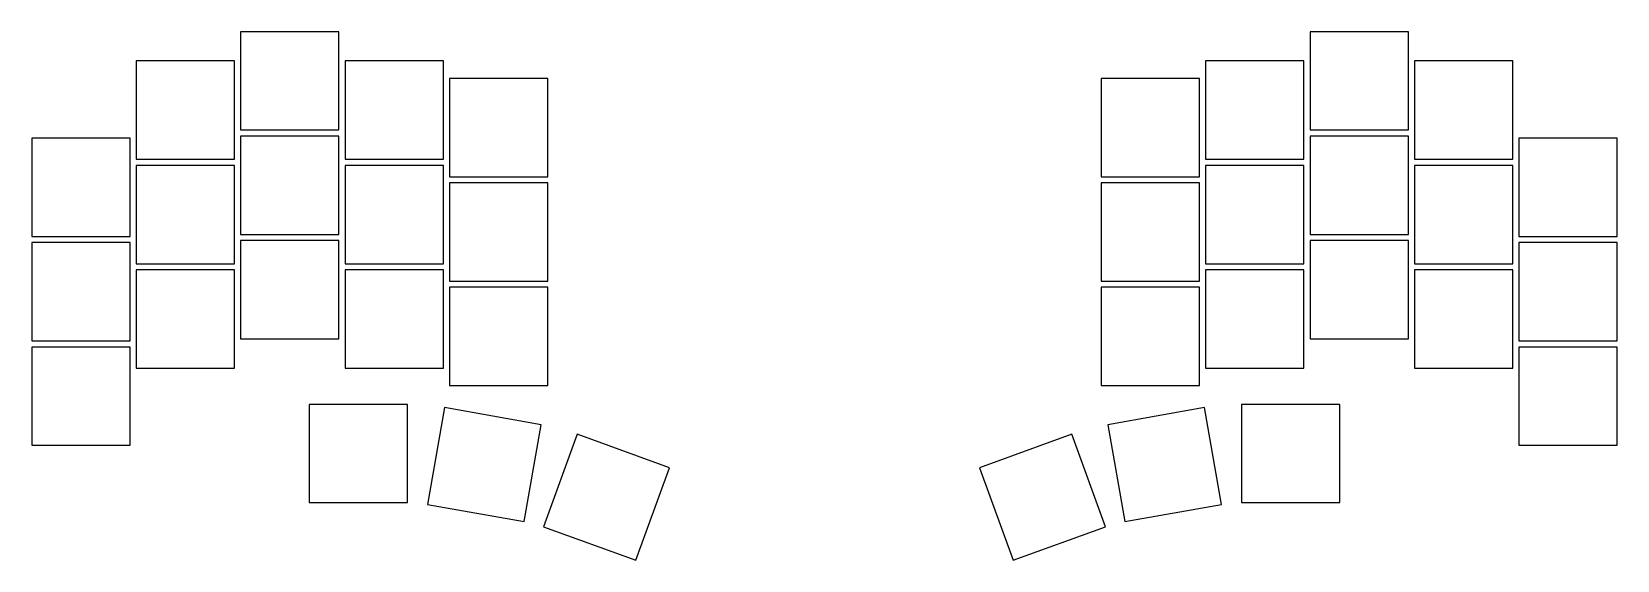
# Model space of a CAD drawing. Header units: millimetres. Extents: x 42 to 300, y -127 to -41.
import ezdxf

# ---------------------------------------------------------------- set-up
doc = ezdxf.new("R2010")
doc.units = ezdxf.units.MM

msp = doc.modelspace()

# ---------------------------------------------------------------- linework, layer by layer
for p, q in [((92, -40.66), (76, -40.66)), ((76, -40.66), (76, -56.66)), ((92, -56.66), (92, -40.66)), ((266, -40.66), (250, -40.66)), ((250, -40.66), (250, -56.66)), ((266, -56.66), (266, -40.66)), ((75, -45.43), (59, -45.43)), ((59, -45.43), (59, -61.43)), ((75, -61.43), (75, -45.43)), ((109, -45.43), (93, -45.43)), ((93, -45.43), (93, -61.43)), ((109, -61.43), (109, -45.43)), ((249, -45.43), (233, -45.43)), ((233, -45.43), (233, -61.43)), ((249, -61.43), (249, -45.43)), ((283, -45.43), (267, -45.43)), ((267, -45.43), (267, -61.43)), ((283, -61.43), (283, -45.43)), ((126, -48.28), (110, -48.28)), ((110, -48.28), (110, -64.28)), ((126, -64.28), (126, -48.28)), ((232, -48.28), (216, -48.28)), ((216, -48.28), (216, -64.28)), ((232, -64.28), (232, -48.28)), ((76, -56.66), (92, -56.66)), ((250, -56.66), (266, -56.66)), ((58, -58), (42, -58)), ((42, -58), (42, -74)), ((58, -74), (58, -58)), ((92, -57.66), (76, -57.66)), ((76, -57.66), (76, -73.66)), ((92, -73.66), (92, -57.66)), ((266, -57.66), (250, -57.66)), ((250, -57.66), (250, -73.66)), ((266, -73.66), (266, -57.66)), ((300, -58), (284, -58)), ((284, -58), (284, -74)), ((300, -74), (300, -58)), ((59, -61.43), (75, -61.43)), ((93, -61.43), (109, -61.43)), ((233, -61.43), (249, -61.43)), ((267, -61.43), (283, -61.43)), ((75, -62.43), (59, -62.43)), ((59, -62.43), (59, -78.43)), ((75, -78.43), (75, -62.43)), ((109, -62.43), (93, -62.43)), ((93, -62.43), (93, -78.43)), ((109, -78.43), (109, -62.43)), ((110, -64.28), (126, -64.28)), ((216, -64.28), (232, -64.28)), ((249, -62.43), (233, -62.43)), ((233, -62.43), (233, -78.43)), ((249, -78.43), (249, -62.43)), ((283, -62.43), (267, -62.43)), ((267, -62.43), (267, -78.43)), ((283, -78.43), (283, -62.43)), ((126, -65.28), (110, -65.28)), ((110, -65.28), (110, -81.28)), ((126, -81.28), (126, -65.28)), ((232, -65.28), (216, -65.28)), ((216, -65.28), (216, -81.28)), ((232, -81.28), (232, -65.28)), ((42, -74), (58, -74)), ((76, -73.66), (92, -73.66)), ((92, -74.66), (76, -74.66)), ((76, -74.66), (76, -90.66)), ((92, -90.66), (92, -74.66)), ((250, -73.66), (266, -73.66)), ((266, -74.66), (250, -74.66)), ((250, -74.66), (250, -90.66)), ((266, -90.66), (266, -74.66)), ((284, -74), (300, -74)), ((58, -75), (42, -75)), ((42, -75), (42, -91)), ((58, -91), (58, -75)), ((300, -75), (284, -75)), ((284, -75), (284, -91)), ((300, -91), (300, -75)), ((59, -78.43), (75, -78.43)), ((75, -79.43), (59, -79.43)), ((59, -79.43), (59, -95.43)), ((75, -95.43), (75, -79.43)), ((93, -78.43), (109, -78.43)), ((109, -79.43), (93, -79.43)), ((93, -79.43), (93, -95.43)), ((109, -95.43), (109, -79.43)), ((233, -78.43), (249, -78.43)), ((249, -79.43), (233, -79.43)), ((233, -79.43), (233, -95.43)), ((249, -95.43), (249, -79.43)), ((267, -78.43), (283, -78.43)), ((283, -79.43), (267, -79.43)), ((267, -79.43), (267, -95.43)), ((283, -95.43), (283, -79.43)), ((110, -81.28), (126, -81.28)), ((126, -82.28), (110, -82.28)), ((110, -82.28), (110, -98.28)), ((126, -98.28), (126, -82.28)), ((216, -81.28), (232, -81.28)), ((232, -82.28), (216, -82.28)), ((216, -82.28), (216, -98.28)), ((232, -98.28), (232, -82.28)), ((42, -91), (58, -91)), ((58, -92), (42, -92)), ((42, -92), (42, -108)), ((58, -108), (58, -92)), ((76, -90.66), (92, -90.66)), ((250, -90.66), (266, -90.66)), ((284, -91), (300, -91)), ((300, -92), (284, -92)), ((284, -92), (284, -108)), ((300, -108), (300, -92)), ((59, -95.43), (75, -95.43)), ((93, -95.43), (109, -95.43)), ((233, -95.43), (249, -95.43)), ((267, -95.43), (283, -95.43)), ((110, -98.28), (126, -98.28)), ((216, -98.28), (232, -98.28)), ((103.14, -101.33), (87.14, -101.33)), ((87.14, -101.33), (87.14, -117.33)), ((103.14, -117.33), (103.14, -101.33)), ((109.16, -101.87), (106.38, -117.62)), ((124.92, -104.64), (109.16, -101.87)), ((232.84, -101.87), (217.08, -104.64)), ((235.62, -117.62), (232.84, -101.87)), ((254.86, -101.33), (238.86, -101.33)), ((238.86, -101.33), (238.86, -117.33)), ((254.86, -117.33), (254.86, -101.33)), ((122.14, -120.4), (124.92, -104.64)), ((217.08, -104.64), (219.86, -120.4)), ((42, -108), (58, -108)), ((130.75, -106.21), (125.28, -121.25)), ((145.79, -111.68), (130.75, -106.21)), ((211.25, -106.21), (196.21, -111.68)), ((216.72, -121.25), (211.25, -106.21)), ((284, -108), (300, -108)), ((140.32, -126.72), (145.79, -111.68)), ((196.21, -111.68), (201.68, -126.72)), ((87.14, -117.33), (103.14, -117.33)), ((106.38, -117.62), (122.14, -120.4)), ((219.86, -120.4), (235.62, -117.62)), ((238.86, -117.33), (254.86, -117.33)), ((125.28, -121.25), (140.32, -126.72)), ((201.68, -126.72), (216.72, -121.25))]:
    msp.add_line(p, q)

doc.saveas('drawing.dxf')
